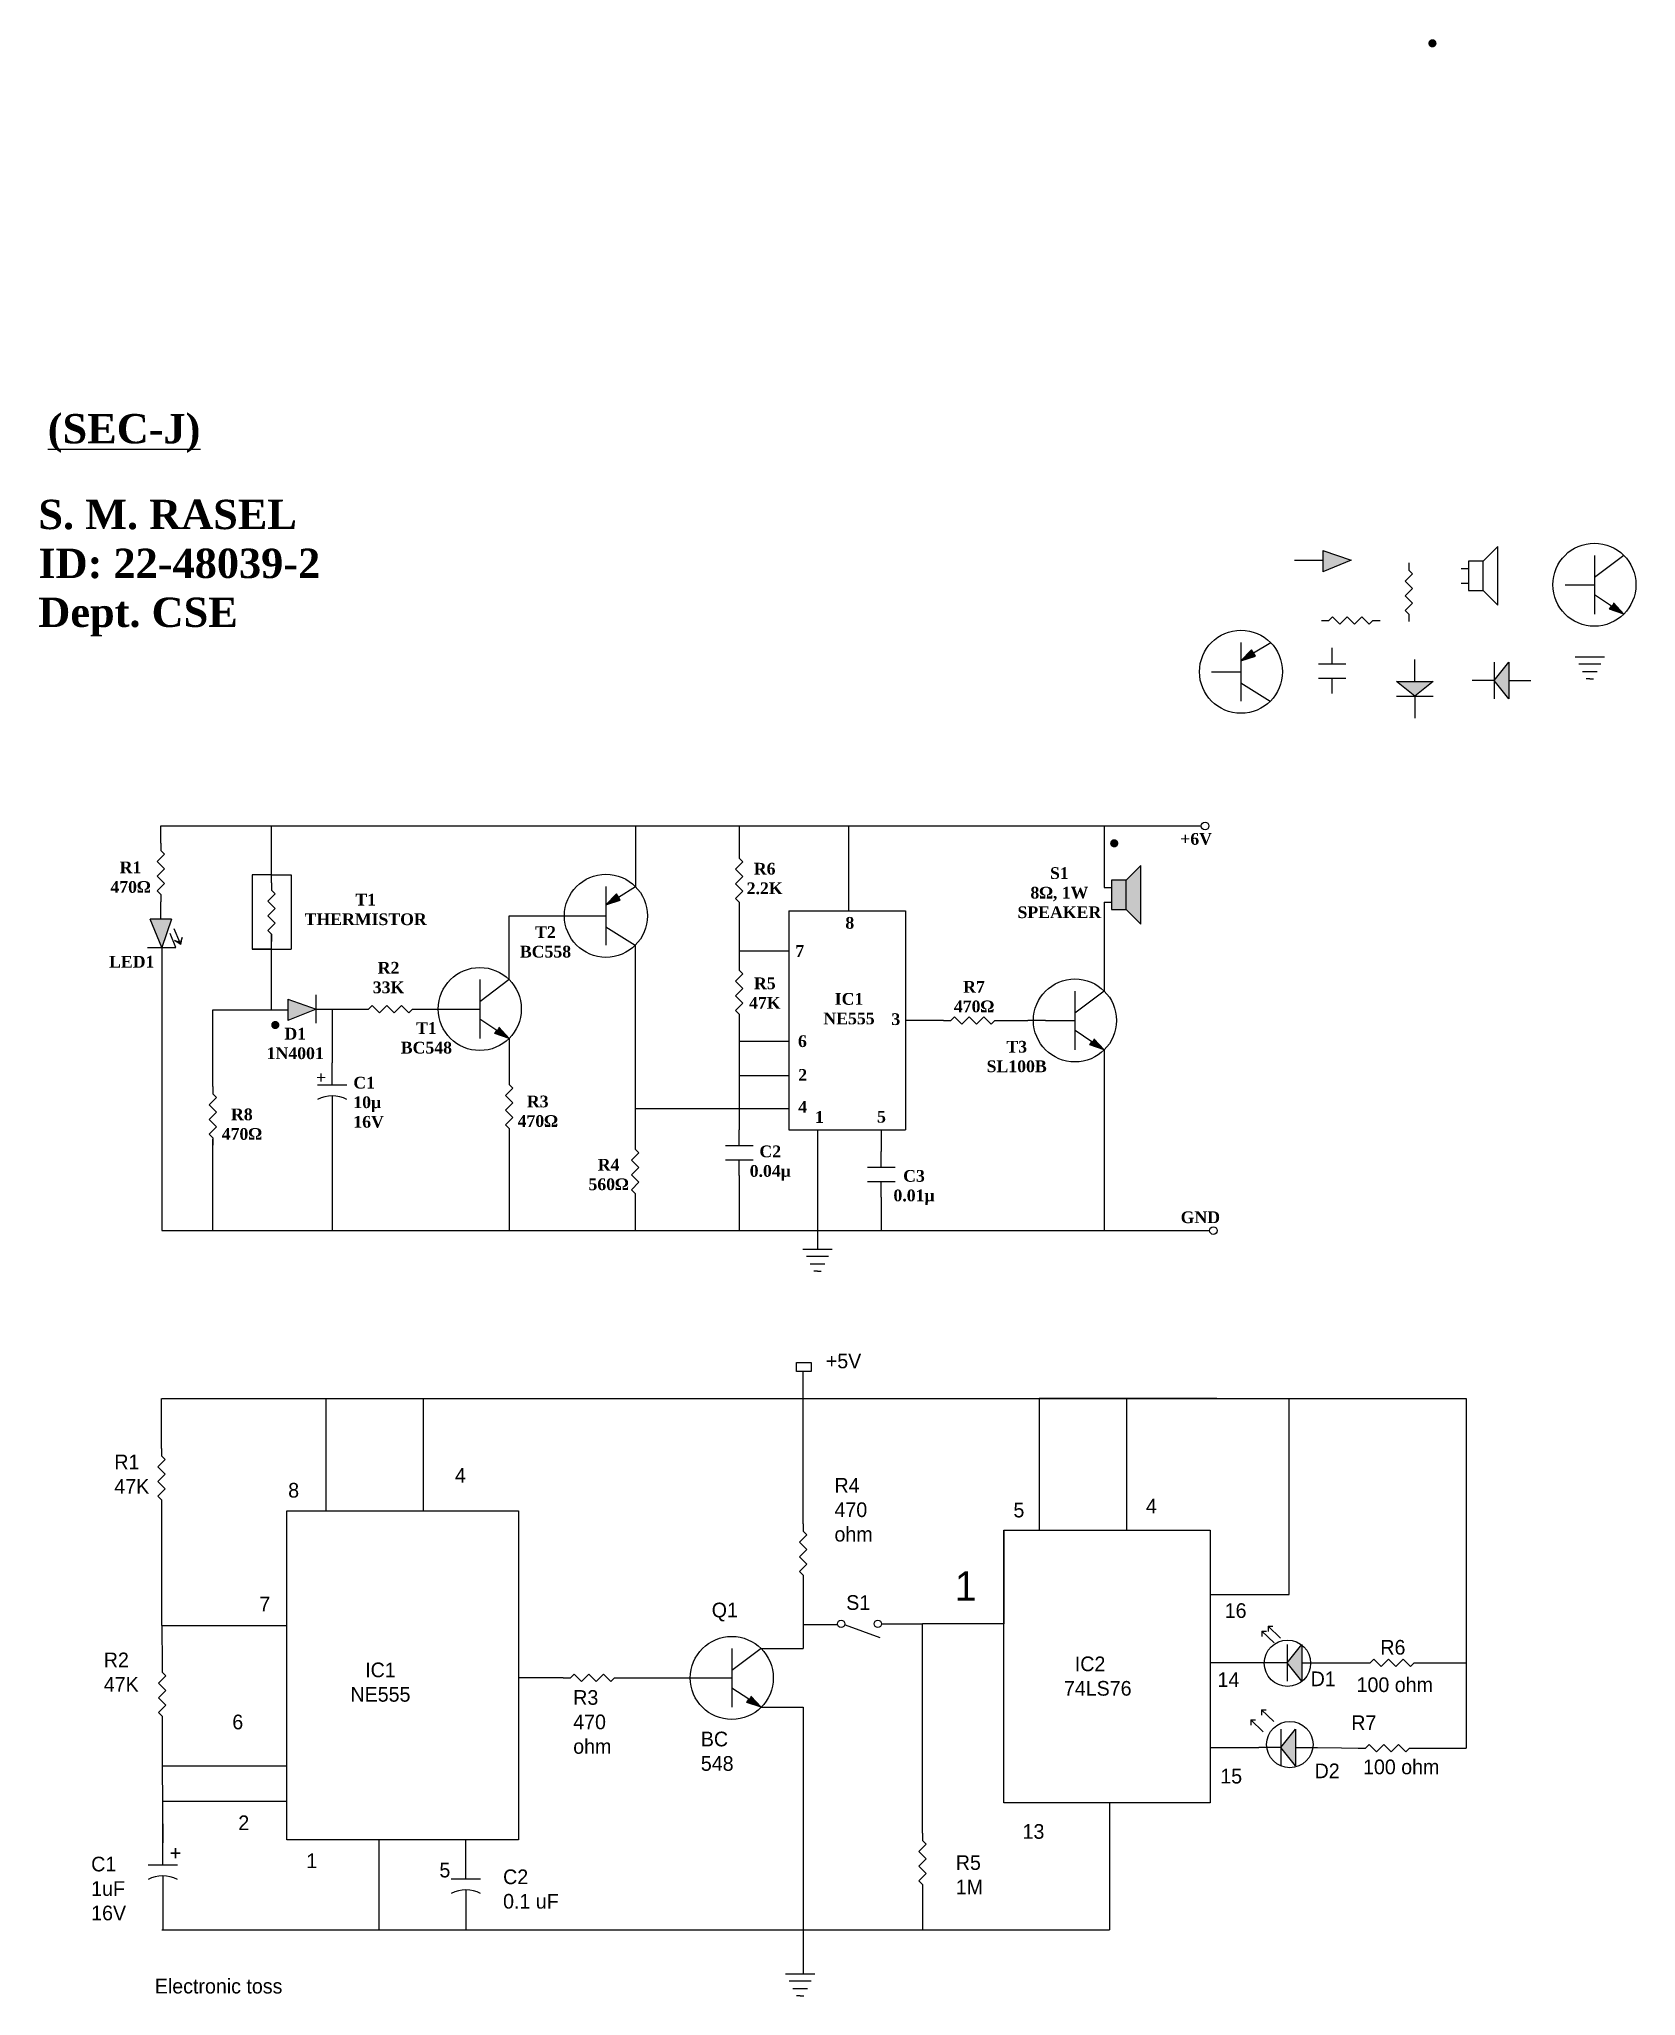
# Model space of a CAD drawing. Header units: inches. Extents: x -1.5 to 9.3, y -2.6 to 10.7.
import ezdxf

# ---------------------------------------------------------------- set-up
doc = ezdxf.new("R2010")
doc.units = ezdxf.units.IN
doc.header["$MEASUREMENT"] = 0

# ---------------------------------------------------------------- blocks, each defined once
blk = doc.blocks.new('Diode')
at = {"color": 7}
for p, q in [((0.15, 0), (0, 0)), ((0.15, 0.125), (0.25, 0)), ((0.15, -0.125), (0.15, 0.125)), ((0.25, 0), (0.15, -0.125)), ((0.25, -0.125), (0.25, 0.125)), ((0.25, 0), (0.4, 0))]:
    blk.add_line(p, q, dxfattribs=at)
blk.add_solid([(0.15, -0.125), (0.25, 0), (0.15, 0.125)], dxfattribs=at)
blk = doc.blocks.new('Resistor')
at = {"color": 7}
blk.add_lwpolyline([(0, 0), (0.05, 0), (0.075, 0.025), (0.125, -0.025), (0.175, 0.025), (0.225, -0.025), (0.275, 0.025), (0.325, -0.025), (0.35, 0), (0.4, 0)], dxfattribs=at)
blk = doc.blocks.new('Transistor - NPN')
at = {"color": 7}
for p, q in [((0.199999, 0.2), (0.199999, -0.2)), ((0.399999, 0.2), (0.199999, 0.05)), ((0, 0), (0.199999, 0)), ((0.316132, -0.145536), (0.201153, -0.069033)), ((0.329748, -0.124569), (0.399999, -0.2)), ((0.302516, -0.166503), (0.316132, -0.145536)), ((0.399999, -0.2), (0.302516, -0.166503))]:
    blk.add_line(p, q, dxfattribs=at)
blk.add_solid([(0.302516, -0.166503), (0.399999, -0.2), (0.329748, -0.124569)], dxfattribs=at)
blk = doc.blocks.new('Transistor - PNP')
at = {"color": 7}
for p, q in [((0.200001, 0.2), (0.200001, -0.199999)), ((0.271557, 0.149194), (0.200001, 0.075)), ((0.284805, 0.127992), (0.271557, 0.149194)), ((0.284805, 0.127992), (0.4024, 0.199023)), ((0, 0), (0.200001, 0)), ((0.200001, 0.075), (0.298053, 0.106791)), ((0.298053, 0.106791), (0.284805, 0.127992)), ((0.200001, -0.074999), (0.400001, -0.199999))]:
    blk.add_line(p, q, dxfattribs=at)
blk.add_solid([(0.200001, 0.075), (0.298053, 0.106791), (0.271557, 0.149194)], dxfattribs=at)
blk = doc.blocks.new('Ground')
at = {"color": 7}
for p, q in [((-0.1, 0), (0.1, 0)), ((0.075, -0.05), (-0.075, -0.05)), ((-0.05, -0.1), (0.05, -0.1))]:
    blk.add_line(p, q, dxfattribs=at)
blk = doc.blocks.new('Capacitor')
at = {"color": 7}
for p, q in [((0.15, 0), (0, 0)), ((0.15, -0.1), (0.15, 0.1)), ((0.225, 0), (0.4, 0))]:
    blk.add_line(p, q, dxfattribs=at)
blk.add_arc((0.4375, 0), 0.2125, 151.9275, 208.0725, dxfattribs=at)
blk = doc.blocks.new('Speaker')
at = {"color": 7}
for p, q in [((0.25, 0.15), (0.15, 0.05)), ((0.25, -0.25), (0.25, 0.15)), ((0, 0), (0.05, 0)), ((0.05, 0.05), (0.05, -0.15)), ((0.15, 0.05), (0.05, 0.05)), ((0.15, -0.15), (0.15, 0.05)), ((0, -0.1), (0.05, -0.1)), ((0.05, -0.15), (0.15, -0.15)), ((0.15, -0.15), (0.25, -0.25))]:
    blk.add_line(p, q, dxfattribs=at)
blk = doc.blocks.new('Switch - SPST Open')
at = {"color": 7}
blk.add_line((0.027156, -0.00762), (0.264557, -0.092586), dxfattribs=at)
for centre in [(0, 0), (0.25, 0)]:
    blk.add_circle(centre, 0.025, dxfattribs=at)

msp = doc.modelspace()

# ---------------------------------------------------------------- hatches: boundary and pattern name
h = msp.add_hatch(color=256)
h.set_gradient(color2=(0, 0, 0), one_color=1)
edge = h.paths.add_edge_path()
edge.add_arc((7.96, 10.675), 0.0281, 0, 360)
h = msp.add_hatch(color=256)
h.set_gradient(color2=(0, 0, 0), one_color=1)
h.paths.add_polyline_path([(7.407, 7.154), (7.214, 7.22), (7.214, 7.074)])
h = msp.add_hatch(color=256)
h.set_gradient(color2=(0, 0, 0), one_color=1)
edge = h.paths.add_edge_path()
edge.add_arc((5.791, 5.224), 0.0281, 0, 360)
h = msp.add_hatch(color=256)
h.set_gradient(color2=(156, 156, 156), one_color=1, tint=0.61, name='INVHEMISPHERICAL')
h.paths.add_polyline_path([(5.873, 4.973), (5.773, 4.973), (5.773, 4.773), (5.873, 4.773)])
h.paths.add_polyline_path([(5.873, 4.773), (5.973, 4.673), (5.973, 5.073), (5.873, 4.973)])
h = msp.add_hatch(color=256)
h.set_gradient(color2=(0, 0, 0), one_color=1)
h.paths.add_polyline_path([(-0.702, 4.514), (-0.635, 4.707), (-0.781, 4.707)])
h = msp.add_hatch(color=256)
h.set_gradient(color2=(0, 0, 0), one_color=1)
h.paths.add_polyline_path([(-0.571, 4.535), (-0.614, 4.562), (-0.575, 4.55), (-0.562, 4.583)])
h = msp.add_hatch(color=256)
h.set_gradient(color2=(0, 0, 0), one_color=1)
h.paths.add_polyline_path([(0.351, 4.095), (0.158, 4.162), (0.158, 4.016)])
h = msp.add_hatch(color=256)
h.set_gradient(color2=(0, 0, 0), one_color=1)
edge = h.paths.add_edge_path()
edge.add_arc((0.072, 3.986), 0.0281, 0, 360)

# ---------------------------------------------------------------- linework, layer by layer
for p, q in [((7.214, 7.22), (7.214, 7.074)), ((7.214, 7.22), (7.407, 7.154)), ((7.02, 7.154), (7.214, 7.154)), ((7.407, 7.154), (7.214, 7.074)), ((7.277, 6.448), (7.277, 6.555)), ((7.184, 6.448), (7.37, 6.448)), ((7.184, 6.35), (7.37, 6.35)), ((7.277, 6.244), (7.277, 6.35)), ((9.033, 6.344), (9.008, 6.344)), ((9.033, 6.344), (9.058, 6.344)), ((-0.708, 5.225), (-0.708, 5.342)), ((-0.708, 5.342), (4.466, 5.342)), ((0.047, 4.955), (0.047, 5.342)), ((2.529, 4.929), (2.529, 5.342)), ((3.235, 5.342), (3.235, 5.173)), ((3.98, 5.342), (3.98, 4.813)), ((4.466, 5.342), (4.466, 5.342)), ((4.466, 5.342), (5.723, 5.342)), ((5.723, 5.342), (5.723, 4.923)), ((5.723, 5.342), (6.384, 5.342)), ((5.723, 5.342), (5.723, 5.342)), ((5.723, 5.342), (5.723, 5.342)), ((5.723, 5.342), (5.723, 5.342)), ((5.723, 5.342), (5.723, 5.342)), ((5.723, 5.342), (5.723, 5.342)), ((0.047, 5.01), (-0.086, 5.01)), ((-0.086, 5.01), (-0.086, 4.502)), ((0.047, 5.01), (0.18, 5.01)), ((0.18, 5.01), (0.18, 4.502)), ((-0.708, 4.707), (-0.708, 4.825)), ((3.98, 4.813), (3.98, 4.763)), ((5.723, 4.823), (5.723, 4.217)), ((-0.635, 4.707), (-0.781, 4.707)), ((-0.702, 4.514), (-0.781, 4.707)), ((-0.635, 4.707), (-0.702, 4.514)), ((1.666, 4.295), (1.666, 4.73)), ((1.666, 4.73), (2.226, 4.73)), ((3.235, 4.773), (3.235, 4.41)), ((3.572, 4.763), (3.572, 3.271)), ((3.572, 4.763), (4.368, 4.763)), ((4.368, 4.763), (4.368, 3.271)), ((-0.571, 4.535), (-0.614, 4.562)), ((-0.614, 4.562), (-0.575, 4.55)), ((-0.562, 4.583), (-0.575, 4.55)), ((-0.571, 4.535), (-0.562, 4.583)), ((0.047, 4.089), (0.047, 4.605)), ((-0.799, 4.514), (-0.605, 4.514)), ((-0.702, 4.514), (-0.702, 2.585)), ((0.047, 4.502), (-0.086, 4.502)), ((-0.086, 4.502), (0.18, 4.502)), ((2.526, 4.53), (2.526, 3.189)), ((3.235, 4.491), (3.572, 4.491)), ((3.235, 4.491), (3.572, 4.491)), ((0.158, 4.162), (0.158, 4.016)), ((0.158, 4.162), (0.351, 4.095)), ((0.351, 3.999), (0.351, 4.192)), ((-0.354, 3.567), (-0.354, 4.089)), ((-0.354, 4.089), (0.158, 4.089)), ((0.351, 4.095), (0.158, 4.016)), ((0.351, 4.095), (0.46, 4.095)), ((0.46, 4.095), (0.46, 3.728)), ((0.46, 4.095), (0.657, 4.095)), ((1.057, 4.095), (1.266, 4.095)), ((3.235, 4.01), (3.235, 3.272)), ((4.626, 4.017), (4.368, 4.017)), ((5.026, 4.017), (5.201, 4.017)), ((5.323, 4.017), (5.201, 4.017)), ((1.666, 3.895), (1.666, 3.63)), ((3.235, 3.877), (3.572, 3.877)), ((5.723, 3.817), (5.723, 2.585)), ((3.235, 3.643), (3.572, 3.643)), ((2.526, 3.418), (3.572, 3.418)), ((-0.354, 2.585), (-0.354, 3.209)), ((0.46, 3.328), (0.46, 2.585)), ((1.666, 3.23), (1.666, 2.585)), ((3.235, 3.165), (3.235, 3.272)), ((3.572, 3.271), (4.368, 3.271)), ((3.768, 3.271), (3.768, 2.459)), ((4.203, 3.271), (4.203, 3.124)), ((3.142, 3.165), (3.329, 3.165)), ((3.142, 3.068), (3.329, 3.068)), ((3.235, 2.961), (3.235, 3.068)), ((4.203, 3.018), (4.203, 3.124)), ((3.235, 2.961), (3.235, 2.585)), ((4.11, 3.018), (4.297, 3.018)), ((4.11, 2.92), (4.297, 2.92)), ((4.203, 2.813), (4.203, 2.92)), ((4.203, 2.813), (4.203, 2.585)), ((2.526, 2.789), (2.526, 2.585)), ((-0.702, 2.585), (-0.354, 2.585)), ((-0.354, 2.585), (2.306, 2.585)), ((2.306, 2.585), (5.723, 2.585)), ((5.723, 2.585), (6.441, 2.585)), ((5.723, 2.585), (5.723, 2.585)), ((5.723, 2.585), (5.791, 2.585)), ((5.723, 2.585), (5.723, 2.585)), ((5.723, 2.585), (5.723, 2.585)), ((5.723, 2.585), (5.723, 2.585)), ((3.768, 2.309), (3.743, 2.309)), ((3.768, 2.309), (3.793, 2.309)), ((3.67, 0.588), (3.67, 1.626)), ((-0.703, 1.1), (-0.703, 1.441)), ((-0.702, 1.441), (6.491, 1.441)), ((0.416, 1.441), (0.416, 0.676)), ((1.08, 1.441), (1.08, 0.676)), ((6.491, 1.441), (5.279, 1.441)), ((5.279, 1.441), (5.279, 0.543)), ((5.874, 1.441), (5.874, 0.543)), ((6.491, 1.441), (8.191, 1.441)), ((6.491, 1.441), (6.491, 1.441)), ((6.984, 0.105), (6.984, 1.441)), ((8.191, 1.441), (8.191, -0.385)), ((-0.703, 0.7), (-0.703, -0.106)), ((0.15, 0.676), (1.729, 0.676)), ((0.15, -1.566), (0.15, 0.676)), ((0.15, 0.676), (0.15, 0.676)), ((1.729, 0.676), (1.729, -1.566)), ((5.038, 0.543), (6.444, 0.543)), ((5.038, -1.314), (5.038, 0.543)), ((5.038, 0.543), (5.038, -0.094)), ((6.444, 0.543), (6.444, -1.314)), ((6.444, 0.543), (6.444, 0.105)), ((3.67, 0.188), (3.67, -0.263)), ((6.444, 0.105), (6.984, 0.105)), ((-0.703, -0.106), (-0.24, -0.106)), ((-0.702, -0.106), (0.15, -0.106)), ((-0.702, -0.106), (-0.698, -0.373)), ((3.905, -0.102), (3.67, -0.102)), ((4.204, -0.094), (4.485, -0.094)), ((4.485, -0.14), (4.485, -0.094)), ((5.038, -0.094), (4.485, -0.094)), ((6.84, -0.11), (6.924, -0.191)), ((6.84, -0.11), (6.84, -0.146)), ((6.84, -0.11), (6.872, -0.11)), ((3.384, -0.263), (3.67, -0.263)), ((4.485, -1.521), (4.485, -0.14)), ((6.797, -0.144), (6.881, -0.224)), ((6.797, -0.144), (6.797, -0.18)), ((6.797, -0.144), (6.829, -0.144)), ((6.82, -0.361), (6.444, -0.361)), ((7.22, -0.361), (7.485, -0.36)), ((7.885, -0.36), (8.191, -0.36)), ((8.191, -0.385), (8.191, -0.941)), ((2.035, -0.463), (1.729, -0.463)), ((2.435, -0.463), (3.184, -0.463)), ((3.384, -0.663), (3.67, -0.663)), ((3.67, -0.663), (3.67, -2.179)), ((-0.698, -0.773), (-0.698, -1.062)), ((6.722, -0.749), (6.806, -0.829)), ((6.722, -0.749), (6.722, -0.785)), ((6.722, -0.749), (6.754, -0.749)), ((6.795, -0.68), (6.879, -0.76)), ((6.795, -0.68), (6.795, -0.716)), ((6.795, -0.68), (6.826, -0.68)), ((-0.702, -1.062), (0.15, -1.062)), ((-0.698, -1.062), (-0.695, -1.586)), ((6.444, -0.937), (6.777, -0.937)), ((7.177, -0.937), (7.503, -0.941)), ((7.853, -0.941), (8.191, -0.941)), ((-0.695, -1.586), (-0.695, -1.303)), ((-0.695, -1.303), (0.15, -1.303)), ((6.444, -1.314), (5.038, -1.314)), ((5.759, -1.314), (5.759, -2.179)), ((1.729, -1.566), (0.15, -1.566)), ((0.779, -1.566), (0.779, -2.179)), ((1.372, -1.682), (1.372, -1.566)), ((-0.695, -1.986), (-0.695, -2.179)), ((4.485, -1.921), (4.485, -2.179)), ((1.372, -2.082), (1.372, -2.179)), ((-0.702, -2.179), (5.759, -2.179)), ((3.67, -2.179), (3.67, -2.479)), ((3.651, -2.629), (3.626, -2.629)), ((3.651, -2.629), (3.676, -2.629))]:
    msp.add_line(p, q)
at = {"ltscale": 2}
for p, q in [((-0.605, 4.514), (-0.645, 4.61)), ((-0.605, 4.514), (-0.645, 4.61)), ((-0.605, 4.514), (-0.645, 4.61)), ((-0.605, 4.514), (-0.645, 4.61)), ((-0.578, 4.551), (-0.617, 4.642))]:
    msp.add_line(p, q, dxfattribs=at)
msp.add_lwpolyline([(3.624, 1.686), (3.725, 1.686), (3.725, 1.626), (3.624, 1.626)], close=True)
for centre, radius in [((9.064, 6.986), 0.283), ((6.655, 6.393), 0.283), ((6.41, 5.342), 0.026), ((2.326, 4.73), 0.283), ((1.466, 4.095), 0.283), ((5.523, 4.017), 0.283), ((6.467, 2.585), 0.026), ((3.184, -0.463), 0.283), ((6.972, -0.363), 0.158), ((6.988, -0.917), 0.158)]:
    msp.add_circle(centre, radius)

# ---------------------------------------------------------------- block references
for name, p in [('Speaker', (8.155, 7.097)), ('Transistor - NPN', (8.864, 6.986)), ('Resistor', (7.204, 6.742)), ('Transistor - PNP', (6.455, 6.393)), ('Ground', (9.033, 6.494)), ('Speaker', (5.723, 4.923)), ('Transistor - PNP', (2.126, 4.73)), ('Transistor - NPN', (1.266, 4.095)), ('Transistor - NPN', (5.323, 4.017)), ('Resistor', (0.657, 4.095)), ('Resistor', (4.626, 4.017)), ('Ground', (3.768, 2.459)), ('Switch - SPST Open', (3.929, -0.094)), ('Transistor - NPN', (2.984, -0.463)), ('Resistor', (7.485, -0.36)), ('Resistor', (2.035, -0.463)), ('Resistor', (7.453, -0.941)), ('Ground', (3.651, -2.479))]:
    msp.add_blockref(name, p)
for name, p, rotation in [('Resistor', (7.799, 7.136), 270), ('Diode', (7.841, 6.477), 270), ('Diode', (8.63, 6.333), 180), ('Resistor', (-0.708, 5.225), 270), ('Resistor', (3.235, 5.173), 270), ('Resistor', (0.047, 4.955), 270), ('Resistor', (3.235, 4.41), 270), ('Capacitor', (0.46, 3.728), 269.9999993369973), ('Resistor', (1.666, 3.63), 270), ('Resistor', (-0.354, 3.567), 270), ('Resistor', (2.526, 3.189), 270), ('Resistor', (-0.703, 1.1), 270), ('Resistor', (3.67, 0.588), 270), ('Diode', (7.22, -0.361), 180), ('Resistor', (-0.698, -0.373), 270), ('Diode', (7.177, -0.937), 180), ('Capacitor', (-0.695, -1.586), 270), ('Resistor', (4.485, -1.521), 270), ('Capacitor', (1.372, -1.682), 270)]:
    msp.add_blockref(name, p, dxfattribs=dict(rotation=rotation))

# ---------------------------------------------------------------- texts
for s, insert, char_height, width, attachment_point in [('{\\fTimes New Roman|b1|i0|c0|p18;\\L(SEC-J)}', (-1.479, 8.149), 0.2, 3.19438, 1), ('{\\fTimes New Roman|b1|i0|c0|p18;S. M. RASEL\\PID: 22-48039-2\\PDept. CSE}', (-1.543, 7.565), 0.2, 4.70839, 1), ('{\\fTimes New Roman|b1|i0|c0|p18;+6V}', (6.349, 5.294), 0.08, 0.01272, 2), ('{\\fTimes New Roman|b1|i0|c0|p18;R1\\P470Ω}', (-0.915, 5.1), 0.08, 0.56276, 2), ('{\\fTimes New Roman|b1|i0|c0|p18;R6\\P2.2K}', (3.408, 5.091), 0.08, 0.36898, 2), ('{\\fTimes New Roman|b1|i0|c0|p18;S1\\P8Ω, 1W\\PSPEAKER}', (5.417, 5.061), 0.08, 0.47624, 2), ('{\\fTimes New Roman|b1|i0|c0|p18;T1\\PTHERMISTOR}', (0.688, 4.88), 0.08, 1.54732, 2), ('{\\fTimes New Roman|b1|i0|c0|p18;8}', (3.958, 4.722), 0.08, 0.16644, 1), ('{\\fTimes New Roman|b1|i0|c0|p18;T2\\PBC558}', (1.914, 4.659), 0.08, 0.144, 2), ('{\\fTimes New Roman|b1|i0|c0|p18;LED1}', (-1.061, 4.457), 0.08, 0.3312, 1), ('{\\fTimes New Roman|b1|i0|c0|p18;R2\\P33K}', (0.844, 4.416), 0.08, 0.38244, 2), ('{\\fTimes New Roman|b1|i0|c0|p18;7}', (3.617, 4.53), 0.08, 0.16644, 1), ('{\\fTimes New Roman|b1|i0|c0|p18;R5\\P47K}', (3.409, 4.31), 0.08, 0.44689, 2), ('{\\fTimes New Roman|b1|i0|c0|p18;R7\\P470Ω}', (4.835, 4.286), 0.08, 0.24883, 2), ('{\\fTimes New Roman|b1|i0|c0|p18;IC1\\PNE555}', (3.983, 4.204), 0.08, 0.36029, 2), ('{\\fTimes New Roman|b1|i0|c0|p18;T1\\PBC548}', (1.102, 4.005), 0.08, 0.18235, 2), ('{\\fTimes New Roman|b1|i0|c0|p18;3}', (4.272, 4.066), 0.08, 0.52048, 1), ('{\\fTimes New Roman|b1|i0|c0|p18;D1\\P1N4001}', (0.208, 3.967), 0.08, 0.3939, 2), ('{\\fTimes New Roman|b1|i0|c0|p18;6}', (3.635, 3.916), 0.08, 0.52048, 1), ('{\\fTimes New Roman|b1|i0|c0|p18;T3\\PSL100B}', (5.126, 3.878), 0.08, 0.72993, 2), ('{\\fTimes New Roman|b1|i0|c0|p18;+}', (0.35, 3.668), 0.08, 0.1599, 1), ('{\\fTimes New Roman|b1|i0|c0|p18;C1\\P10μ\\P16V}', (0.604, 3.633), 0.08, 0.50931, 1), ('{\\fTimes New Roman|b1|i0|c0|p18;2}', (3.637, 3.686), 0.08, 0.52048, 1), ('{\\fTimes New Roman|b1|i0|c0|p18;R3\\P470Ω}', (1.861, 3.505), 0.08, 0.43992, 2), ('{\\fTimes New Roman|b1|i0|c0|p18;4}', (3.637, 3.468), 0.08, 0.52048, 1), ('{\\fTimes New Roman|b1|i0|c0|p18;R8\\P470Ω}', (-0.156, 3.417), 0.08, 0.39615, 2), ('{\\fTimes New Roman|b1|i0|c0|p18;1}', (3.751, 3.399), 0.08, 0.52048, 1), ('{\\fTimes New Roman|b1|i0|c0|p18;5}', (4.174, 3.401), 0.08, 0.41387, 1), ('{\\fTimes New Roman|b1|i0|c0|p18;R4\\P560Ω}', (2.344, 3.074), 0.08, 0.36472, 2), ('{\\fTimes New Roman|b1|i0|c0|p18;C2\\P0.04μ}', (3.446, 3.165), 0.08, 0.23469, 2), ('{\\fTimes New Roman|b1|i0|c0|p18;C3\\P0.01μ}', (4.426, 2.998), 0.08, 0.44613, 2), ('{\\fTimes New Roman|b1|i0|c0|p18;GND}', (6.378, 2.716), 0.08, 0.2173, 2), ('+5V', (3.825, 1.747), 0.1, 0.65958, 1), ('R1\\P47K', (-1.025, 1.059), 0.1, 0.35086, 1), ('4', (1.297, 0.968), 0.1, 0.43148, 1), ('8', (0.16, 0.866), 0.1, 0.23493, 1), ('R4\\P470\\Pohm', (3.884, 0.9), 0.1, 0.67343, 1), ('5', (5.104, 0.731), 0.1, 0.3639, 1), ('4', (6.007, 0.758), 0.1, 0.3454, 1), ('1', (4.704, 0.263), 0.2, 0.05317, 1), ('7', (-0.037, 0.09), 0.1, 0.39151, 1), ('Q1', (3.047, 0.05), 0.1, 0.6116, 1), ('S1', (3.964, 0.101), 0.1, 0.46271, 1), ('16', (6.544, 0.046), 0.1, 0.29568, 1), ('R6', (7.605, -0.204), 0.1, 0.36227, 1), ('R2\\P47K', (-1.097, -0.29), 0.1, 0.35086, 1), ('    IC1\\PNE555', (0.789, -0.358), 0.1, 0.2722, 2), ('  IC2\\P74LS76', (5.448, -0.317), 0.1, 0.91933, 1), ('14', (6.495, -0.425), 0.1, 0.29251, 1), ('D1', (7.13, -0.419), 0.1, 0.27439, 1), ('100 ohm', (7.443, -0.459), 0.1, 0.69233, 1), ('R3\\P470\\Pohm', (2.103, -0.546), 0.1, 0.48665, 1), ('6', (-0.221, -0.713), 0.1, 0.37109, 1), ('R7', (7.407, -0.718), 0.1, 0.44672, 1), ('BC\\P548', (2.973, -0.829), 0.1, 0.75592, 1), ('D2', (7.157, -1.046), 0.1, 0.27439, 1), ('100 ohm', (7.487, -1.019), 0.1, 0.69233, 1), ('15', (6.514, -1.082), 0.1, 0.35557, 1), ('2', (-0.18, -1.4), 0.1, 0.21785, 1), ('13', (5.166, -1.459), 0.1, 0.47369, 1), ('C1\\P1uF\\P16V', (-1.183, -1.681), 0.1, 0.72276, 1), ('+', (-0.647, -1.605), 0.1, 0.1787, 1), ('1', (0.283, -1.659), 0.1, 0.40166, 1), ('5', (1.191, -1.722), 0.1, 0.45647, 1), ('R5\\P1M', (4.711, -1.671), 0.1, 1.04831, 1), ('C2\\P0.1 uF', (1.625, -1.768), 0.1, 0.72276, 1), ('Electronic toss', (-0.749, -2.513), 0.1, 3.61536, 1)]:
    msp.add_mtext(s, dxfattribs=dict(insert=insert, char_height=char_height, width=width, attachment_point=attachment_point))

doc.saveas('drawing.dxf')
